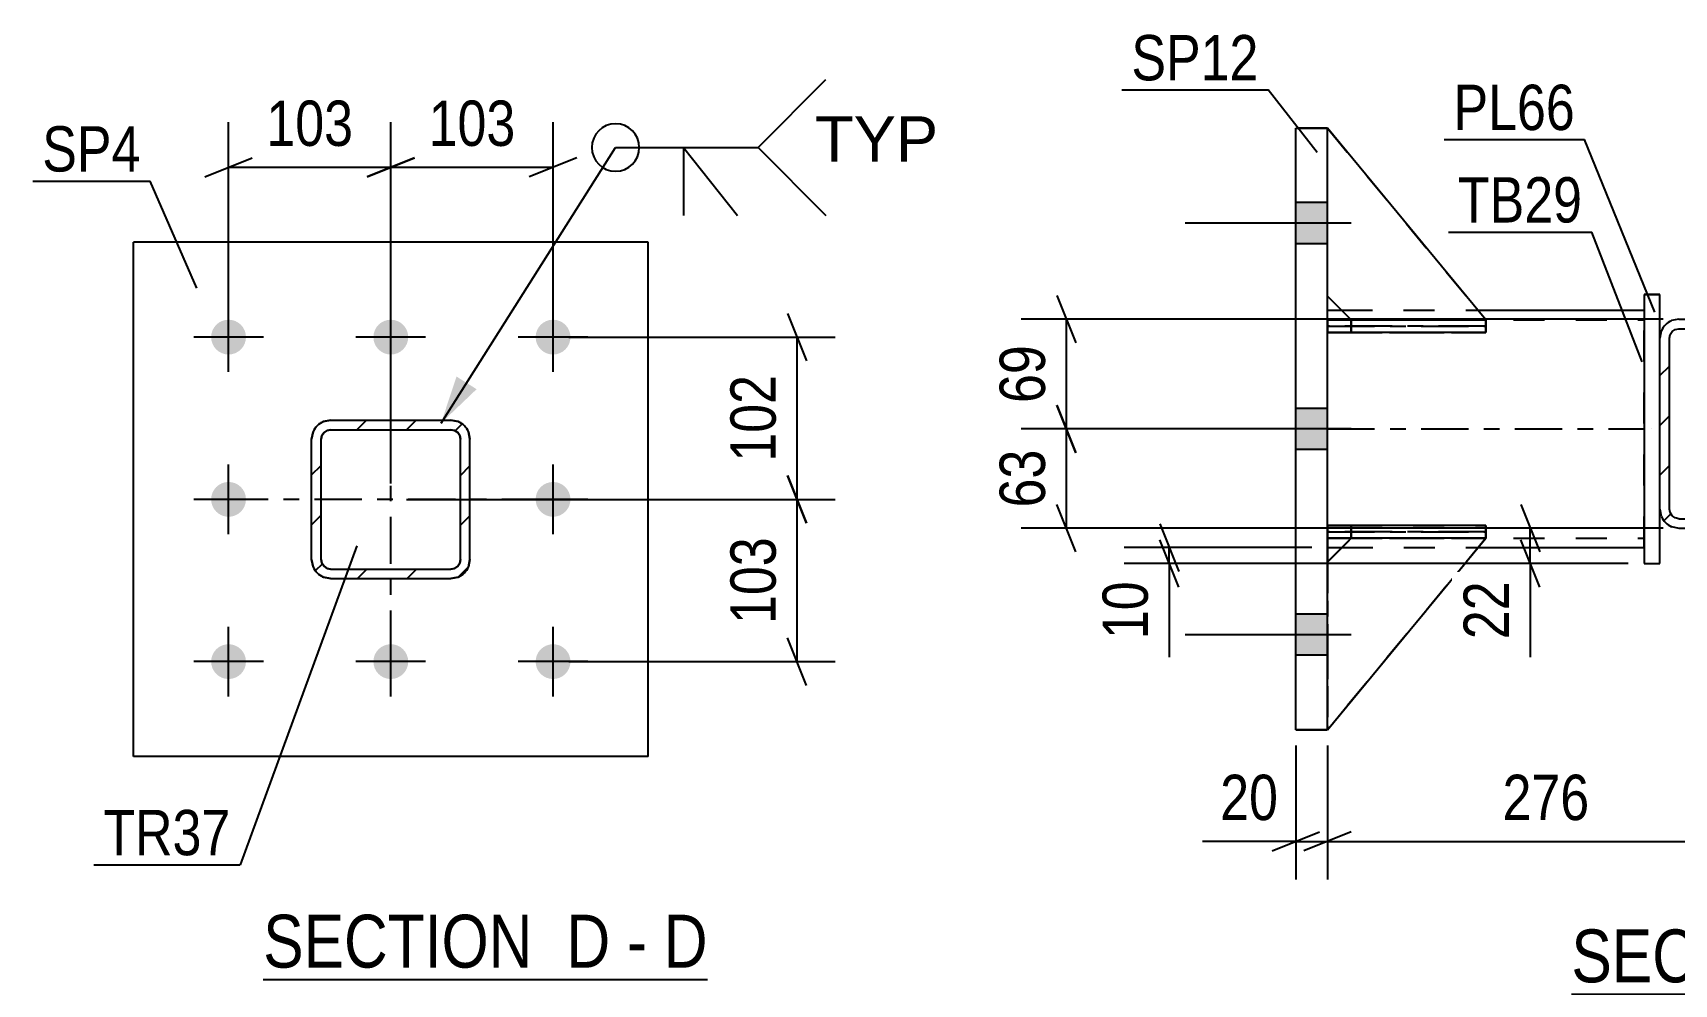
# Model space of a CAD drawing. Header units: millimetres. Extents: x 0 to 841, y 0 to 594.
# Drawn here: x 86.6 to 190.3, y 135 to 195.1 of the extents above; entities that cross this region are included whole.
import ezdxf

# ---------------------------------------------------------------- set-up
doc = ezdxf.new("R2010")
doc.units = ezdxf.units.MM
doc.linetypes.add('DXK_LINE_DOT2', pattern=[3.9198, 1.9599, -1.9599])
doc.linetypes.add('DXK_LINE_DOT3', pattern=[5.9187, 2.979, -0.9799, 0.9799, -0.9799])
doc.styles.add('Arial', font='ARIAL.TTF', dxfattribs={"height": 0.2})
doc.styles.add('Arial Narrow', font='ARIALN.TTF', dxfattribs={"height": 0.2})

# ---------------------------------------------------------------- blocks, each defined once
blk = doc.blocks.new('Unknown-247305070-14 - 6638')
at = {"color": 6, "linetype": 'Continuous'}
blk.add_line((101.17, 135.28), (129.24, 135.28), dxfattribs=at)
at = {"color": 0, "linetype": 'Continuous'}
for points in [[(119.28, 136.03), (119.28, 139.53), (101.17, 139.53), (101.17, 136.03)], [(123.1, 136.03), (123.1, 139.53), (120.33, 139.53), (120.33, 136.03)], [(125.43, 136.03), (125.43, 139.53), (124.15, 139.53), (124.15, 136.03)], [(129.24, 136.03), (129.24, 139.53), (126.48, 139.53), (126.48, 136.03)]]:
    blk.add_wipeout(points, dxfattribs=at)
at = {"color": 7, "linetype": 'Continuous', "style": 'Arial Narrow'}
for s, p in [('SECTION ', (101.17, 136.03)), ('D', (120.33, 136.03)), ('D', (126.48, 136.03)), ('-', (124.15, 136.03))]:
    blk.add_text(s, height=3.34, dxfattribs=at).set_placement(p)
blk = doc.blocks.new('Unknown-247305070-19 - 7066')
at = {"color": 6, "linetype": 'Continuous'}
blk.add_line((183.82, 134.35), (211.47, 134.35), dxfattribs=at)
at = {"color": 0, "linetype": 'Continuous'}
for points in [[(201.93, 135.1), (201.93, 138.6), (183.82, 138.6), (183.82, 135.1)], [(205.53, 135.1), (205.53, 138.6), (202.98, 138.6), (202.98, 135.1)], [(207.86, 135.1), (207.86, 138.6), (206.58, 138.6), (206.58, 135.1)], [(211.47, 135.1), (211.47, 138.6), (208.91, 138.6), (208.91, 135.1)]]:
    blk.add_wipeout(points, dxfattribs=at)
at = {"color": 7, "linetype": 'Continuous', "style": 'Arial Narrow'}
for s, p in [('SECTION ', (183.82, 135.1)), ('E', (202.98, 135.1)), ('E', (208.91, 135.1)), ('-', (206.58, 135.1))]:
    blk.add_text(s, height=3.34, dxfattribs=at).set_placement(p)
blk = doc.blocks.new('Bolt-247305070-6713 - 6638')
at = {"linetype": 'Continuous'}
for points in [[(98.98, 174.76, -1), (98.98, 176.96, -1)], [(109.23, 174.76, -1), (109.23, 176.96, -1)], [(119.48, 174.76, -1), (119.48, 176.96, -1)], [(98.98, 164.51, -1), (98.98, 166.71, -1)], [(119.48, 164.51, -1), (119.48, 166.71, -1)], [(98.98, 154.26, -1), (98.98, 156.46, -1)], [(109.23, 154.26, -1), (109.23, 156.46, -1)], [(119.48, 154.26, -1), (119.48, 156.46, -1)]]:
    blk.add_hatch(color=1, dxfattribs=at).paths.add_polyline_path(points)
at = {"color": 1, "linetype": 'Continuous'}
for p, q in [((98.98, 173.66), (98.98, 178.06)), ((109.23, 173.66), (109.23, 178.06)), ((119.48, 173.66), (119.48, 178.06)), ((101.18, 175.86), (96.78, 175.86)), ((111.43, 175.86), (107.03, 175.86)), ((121.68, 175.86), (117.28, 175.86)), ((98.98, 163.41), (98.98, 167.81)), ((119.48, 163.41), (119.48, 167.81)), ((101.18, 165.61), (96.78, 165.61)), ((121.68, 165.61), (117.28, 165.61)), ((98.98, 153.16), (98.98, 157.56)), ((109.23, 153.16), (109.23, 157.56)), ((119.48, 153.16), (119.48, 157.56)), ((101.18, 155.36), (96.78, 155.36)), ((111.43, 155.36), (107.03, 155.36)), ((121.68, 155.36), (117.28, 155.36))]:
    blk.add_line(p, q, dxfattribs=at)
blk = doc.blocks.new('Part-247305070-6665 - 6638')
at = {"color": 2, "linetype": 'Continuous'}
for p, q in [((125.48, 181.86), (92.98, 181.86)), ((92.98, 149.36), (92.98, 181.86)), ((125.48, 149.36), (125.48, 181.86)), ((125.48, 149.36), (92.98, 149.36))]:
    blk.add_line(p, q, dxfattribs=at)
blk = doc.blocks.new('Part-247305070-6644 - 6638')
at = {"linetype": 'Continuous'}
h = blk.add_hatch(dxfattribs=at)
h.set_pattern_fill('', scale=0.7, style=0, pattern_type=0)
h.set_pattern_definition([(45, (113.4916, 160.6982), (-1.57154, 1.57154), [])])
h.paths.add_polyline_path([(113.03, 160.61), (113.49, 160.7), (113.88, 160.96), (114.14, 161.35), (114.23, 161.81), (114.23, 169.41), (114.14, 169.87), (113.88, 170.26), (113.49, 170.52), (113.03, 170.61), (105.43, 170.61), (104.97, 170.52), (104.58, 170.26), (104.32, 169.87), (104.23, 169.41), (104.23, 161.81), (104.32, 161.35), (104.58, 160.96), (104.97, 160.7), (105.43, 160.61)])
h.paths.add_polyline_path([(105.43, 161.21), (105.2, 161.25), (105.01, 161.38), (104.88, 161.58), (104.83, 161.81), (104.83, 169.41), (104.88, 169.64), (105.01, 169.83), (105.2, 169.96), (105.43, 170.01), (113.03, 170.01), (113.26, 169.96), (113.46, 169.83), (113.59, 169.64), (113.63, 169.41), (113.63, 161.81), (113.59, 161.58), (113.46, 161.38), (113.26, 161.25), (113.03, 161.21)])
at = {"color": 7, "linetype": 'DXK_LINE_DOT3'}
for p, q in [((109.23, 155.61), (109.23, 175.61)), ((119.23, 165.61), (99.23, 165.61))]:
    blk.add_line(p, q, dxfattribs=at)
at = {"color": 7, "linetype": 'DXK_LINE_DOT2'}
for p, q in [((104.97, 170.52), (105.43, 170.61)), ((105.43, 170.61), (113.03, 170.61)), ((113.03, 170.61), (113.49, 170.52)), ((104.23, 169.41), (104.32, 169.87)), ((104.23, 161.81), (104.23, 169.41)), ((104.88, 169.64), (104.83, 169.41)), ((104.83, 161.81), (104.83, 169.41)), ((105.01, 169.83), (104.88, 169.64)), ((105.2, 169.96), (105.01, 169.83)), ((105.43, 170.01), (105.2, 169.96)), ((105.43, 170.01), (113.03, 170.01)), ((113.26, 169.96), (113.03, 170.01)), ((113.46, 169.83), (113.26, 169.96)), ((113.59, 169.64), (113.46, 169.83)), ((113.63, 169.41), (113.59, 169.64)), ((113.63, 161.81), (113.63, 169.41)), ((114.14, 169.87), (114.23, 169.41)), ((114.23, 161.81), (114.23, 169.41)), ((104.32, 161.35), (104.23, 161.81)), ((104.83, 161.81), (104.88, 161.58)), ((113.59, 161.58), (113.63, 161.81)), ((114.23, 161.81), (114.14, 161.35)), ((104.88, 161.58), (105.01, 161.38)), ((105.01, 161.38), (105.2, 161.25)), ((105.2, 161.25), (105.43, 161.21)), ((105.43, 161.21), (113.03, 161.21)), ((113.03, 161.21), (113.26, 161.25)), ((113.26, 161.25), (113.46, 161.38)), ((113.46, 161.38), (113.59, 161.58)), ((105.43, 160.61), (104.97, 160.7)), ((105.43, 160.61), (113.03, 160.61)), ((113.49, 160.7), (113.03, 160.61))]:
    blk.add_line(p, q, dxfattribs=at)
at = {"color": 2, "linetype": 'Continuous'}
for p, q in [((105.43, 170.61), (104.97, 170.52)), ((105.43, 170.61), (113.03, 170.61)), ((113.49, 170.52), (113.03, 170.61)), ((104.32, 169.87), (104.23, 169.41)), ((104.23, 161.81), (104.23, 169.41)), ((104.83, 169.41), (104.88, 169.64)), ((104.83, 161.81), (104.83, 169.41)), ((104.88, 169.64), (105.01, 169.83)), ((105.01, 169.83), (105.2, 169.96)), ((105.2, 169.96), (105.43, 170.01)), ((105.43, 170.01), (113.03, 170.01)), ((113.03, 170.01), (113.26, 169.96)), ((113.26, 169.96), (113.46, 169.83)), ((113.46, 169.83), (113.59, 169.64)), ((113.59, 169.64), (113.63, 169.41)), ((113.63, 161.81), (113.63, 169.41)), ((114.23, 169.41), (114.14, 169.87)), ((114.23, 161.81), (114.23, 169.41)), ((104.23, 161.81), (104.32, 161.35)), ((104.88, 161.58), (104.83, 161.81)), ((113.63, 161.81), (113.59, 161.58)), ((114.14, 161.35), (114.23, 161.81)), ((105.01, 161.38), (104.88, 161.58)), ((105.2, 161.25), (105.01, 161.38)), ((105.43, 161.21), (105.2, 161.25)), ((105.43, 161.21), (113.03, 161.21)), ((113.26, 161.25), (113.03, 161.21)), ((113.46, 161.38), (113.26, 161.25)), ((113.59, 161.58), (113.46, 161.38)), ((104.97, 160.7), (105.43, 160.61)), ((105.43, 160.61), (113.03, 160.61)), ((113.03, 160.61), (113.49, 160.7))]:
    blk.add_line(p, q, dxfattribs=at)
at = {"color": 7, "linetype": 'DXK_LINE_DOT2'}
for centre, start, end in [((105.43, 169.41), 112.5, 157.5), ((113.03, 169.41), 22.5, 67.5), ((105.43, 161.81), 202.5, 247.5), ((113.03, 161.81), 292.5, 337.5)]:
    blk.add_arc(centre, 1.2, start, end, dxfattribs=at)
at = {"color": 2, "linetype": 'Continuous'}
for centre, start, end in [((105.43, 169.41), 112.5, 157.5), ((113.03, 169.41), 22.5, 67.5), ((105.43, 161.81), 202.5, 247.5), ((113.03, 161.81), 292.5, 337.5)]:
    blk.add_arc(centre, 1.2, start, end, dxfattribs=at)
blk = doc.blocks.new('Part-247305070-7136 - 7066')
at = {"color": 2, "linetype": 'Continuous'}
for p, q in [((168.41, 177.56), (169.3, 177.56)), ((177.91, 177.56), (188.41, 177.56)), ((168.41, 162.56), (169.32, 162.56)), ((177.92, 162.56), (188.41, 162.56))]:
    blk.add_line(p, q, dxfattribs=at)
at = {"color": 7, "linetype": 'DXK_LINE_DOT2'}
for p, q in [((168.41, 162.56), (168.41, 177.56)), ((169.3, 177.56), (177.91, 177.56)), ((188.41, 162.56), (188.41, 177.56)), ((168.41, 176.96), (188.41, 176.96)), ((168.41, 163.16), (188.41, 163.16)), ((169.32, 162.56), (177.92, 162.56))]:
    blk.add_line(p, q, dxfattribs=at)
at = {"color": 7, "linetype": 'DXK_LINE_DOT3'}
blk.add_line((168.41, 170.06), (188.41, 170.06), dxfattribs=at)
blk = doc.blocks.new('Part-247305070-7092 - 7066')
at = {"color": 2, "linetype": 'Continuous'}
for p, q in [((168.41, 176.16), (168.41, 176.96)), ((168.41, 176.96), (177.16, 176.96)), ((178.41, 176.96), (178.4, 176.96)), ((178.41, 176.16), (178.41, 176.96)), ((178.41, 176.16), (168.41, 176.16)), ((168.41, 176.16), (168.41, 176.16))]:
    blk.add_line(p, q, dxfattribs=at)
at = {"color": 7, "linetype": 'DXK_LINE_DOT2'}
for p, q in [((169.91, 176.96), (168.41, 176.96)), ((169.91, 176.16), (169.91, 176.96)), ((169.91, 176.96), (178.4, 176.96)), ((168.41, 176.16), (169.91, 176.16)), ((169.91, 176.16), (178.41, 176.16))]:
    blk.add_line(p, q, dxfattribs=at)
blk = doc.blocks.new('Part-247305070-7076 - 7066')
at = {"linetype": 'Continuous'}
h = blk.add_hatch(dxfattribs=at)
h.set_pattern_fill('', scale=0.7, style=0, pattern_type=0)
h.set_pattern_definition([(45, (201.8711, 163.886), (-1.57154, 1.57154), [])])
h.paths.add_polyline_path([(201.41, 163.79), (201.87, 163.89), (202.26, 164.15), (202.52, 164.54), (202.61, 164.99), (202.61, 175.79), (202.52, 176.25), (202.26, 176.64), (201.87, 176.9), (201.41, 176.99), (190.61, 176.99), (190.15, 176.9), (189.76, 176.64), (189.5, 176.25), (189.41, 175.79), (189.41, 164.99), (189.5, 164.54), (189.76, 164.15), (190.15, 163.89), (190.61, 163.79)])
h.paths.add_polyline_path([(190.61, 164.39), (190.38, 164.44), (190.19, 164.57), (190.06, 164.77), (190.01, 164.99), (190.01, 175.79), (190.06, 176.02), (190.19, 176.22), (190.38, 176.35), (190.61, 176.39), (201.41, 176.39), (201.64, 176.35), (201.84, 176.22), (201.97, 176.02), (202.01, 175.79), (202.01, 164.99), (201.97, 164.77), (201.84, 164.57), (201.64, 164.44), (201.41, 164.39)])
blk.add_hatch(color=30, dxfattribs=at).paths.add_polyline_path([(196.01, 170.29, -1), (196.01, 170.49, -1)])
at = {"color": 2, "linetype": 'Continuous'}
for p, q in [((190.61, 176.99), (190.15, 176.9)), ((190.19, 176.22), (190.38, 176.35)), ((190.38, 176.35), (190.61, 176.39)), ((190.61, 176.99), (190.61, 176.99)), ((190.61, 176.99), (201.41, 176.99)), ((190.61, 176.39), (190.61, 176.39)), ((190.61, 176.39), (201.41, 176.39)), ((201.41, 176.99), (201.41, 176.99)), ((201.87, 176.9), (201.41, 176.99)), ((201.41, 176.39), (201.41, 176.39)), ((201.41, 176.39), (201.64, 176.35)), ((201.64, 176.35), (201.84, 176.22)), ((189.5, 176.25), (189.41, 175.79)), ((189.41, 175.79), (189.41, 175.79)), ((189.41, 164.99), (189.41, 175.79)), ((190.01, 175.79), (190.06, 176.02)), ((190.01, 175.79), (190.01, 175.79)), ((190.01, 164.99), (190.01, 175.79)), ((190.06, 176.02), (190.19, 176.22)), ((201.84, 176.22), (201.97, 176.02)), ((201.97, 176.02), (202.01, 175.79)), ((202.01, 175.79), (202.01, 175.79)), ((202.01, 164.99), (202.01, 175.79)), ((202.61, 175.79), (202.52, 176.25)), ((202.61, 175.79), (202.61, 175.79)), ((202.61, 164.99), (202.61, 175.79)), ((189.41, 164.99), (189.41, 164.99)), ((189.41, 164.99), (189.5, 164.54)), ((190.01, 164.99), (190.01, 164.99)), ((190.06, 164.77), (190.01, 164.99)), ((202.01, 164.99), (201.97, 164.77)), ((202.01, 164.99), (202.01, 164.99)), ((202.52, 164.54), (202.61, 164.99)), ((202.61, 164.99), (202.61, 164.99)), ((190.19, 164.57), (190.06, 164.77)), ((190.15, 163.89), (190.61, 163.79)), ((190.38, 164.44), (190.19, 164.57)), ((190.61, 164.39), (190.38, 164.44)), ((190.61, 164.39), (190.61, 164.39)), ((190.61, 164.39), (201.41, 164.39)), ((201.64, 164.44), (201.41, 164.39)), ((201.41, 164.39), (201.41, 164.39)), ((201.41, 163.79), (201.87, 163.89)), ((201.84, 164.57), (201.64, 164.44)), ((201.97, 164.77), (201.84, 164.57)), ((190.61, 163.79), (190.61, 163.79)), ((190.61, 163.79), (201.41, 163.79)), ((201.41, 163.79), (201.41, 163.79))]:
    blk.add_line(p, q, dxfattribs=at)
at = {"color": 7, "linetype": 'DXK_LINE_DOT3'}
blk.add_line((196.01, 170.39), (196.01, 170.39), dxfattribs=at)
at = {"color": 30, "linetype": 'DXK_LINE_DOT3'}
blk.add_line((196.01, 170.39), (196.01, 170.39), dxfattribs=at)
at = {"color": 30, "linetype": 'Continuous'}
blk.add_circle((196.01, 170.39), 0.1, dxfattribs=at)
at = {"color": 2, "linetype": 'Continuous'}
for centre, start, end in [((190.61, 175.79), 112.5, 157.5), ((201.41, 175.79), 22.5, 67.5), ((190.61, 164.99), 202.5, 247.5), ((201.41, 164.99), 292.5, 337.5)]:
    blk.add_arc(centre, 1.2, start, end, dxfattribs=at)
blk = doc.blocks.new('Part-247305070-7161 - 7066')
at = {"color": 2, "linetype": 'Continuous'}
for p, q in [((168.41, 189.06), (168.41, 189.06)), ((168.41, 189.06), (168.41, 189.06)), ((178.41, 176.95), (168.41, 189.06)), ((169.9, 176.96), (168.41, 178.45)), ((177.16, 176.95), (178.41, 176.95)), ((178.41, 176.95), (178.41, 176.95))]:
    blk.add_line(p, q, dxfattribs=at)
at = {"color": 7, "linetype": 'DXK_LINE_DOT2'}
for p, q in [((168.41, 178.45), (168.41, 189.06)), ((168.41, 189.06), (178.41, 176.95)), ((169.91, 176.95), (168.41, 178.45)), ((169.91, 176.95), (169.9, 176.96)), ((178.41, 176.95), (169.91, 176.95)), ((169.91, 176.95), (169.91, 176.95)), ((169.91, 176.95), (177.16, 176.95))]:
    blk.add_line(p, q, dxfattribs=at)
at = {"color": 7, "linetype": 'DXK_LINE_DOT3'}
for p, q in [((168.41, 176.95), (168.41, 189.06)), ((178.41, 176.95), (168.41, 176.95))]:
    blk.add_line(p, q, dxfattribs=at)
blk = doc.blocks.new('Part-247305070-7097 - 7066')
at = {"color": 2, "linetype": 'Continuous'}
for p, q in [((166.41, 189.06), (166.41, 189.06)), ((166.41, 189.06), (168.41, 189.06)), ((166.41, 151.06), (166.41, 189.06)), ((168.41, 189.06), (168.41, 189.06)), ((168.41, 151.06), (168.41, 189.06)), ((168.41, 151.06), (166.41, 151.06))]:
    blk.add_line(p, q, dxfattribs=at)
at = {"color": 7, "linetype": 'DXK_LINE_DOT2'}
for p, q in [((168.41, 189.06), (166.41, 189.06)), ((166.41, 189.06), (166.41, 189.06)), ((168.41, 189.06), (168.41, 189.06)), ((166.41, 151.06), (168.41, 151.06))]:
    blk.add_line(p, q, dxfattribs=at)
blk = doc.blocks.new('Part-247305070-7089 - 7066')
at = {"color": 7, "linetype": 'DXK_LINE_DOT2'}
for p, q in [((168.41, 163.96), (169.91, 163.96)), ((178.41, 163.96), (168.41, 163.96)), ((168.41, 163.96), (168.41, 163.96)), ((168.41, 163.96), (168.41, 163.16)), ((168.41, 163.96), (168.41, 163.16)), ((169.91, 163.96), (178.41, 163.96)), ((169.91, 163.96), (169.91, 163.16)), ((178.41, 163.96), (178.41, 163.16)), ((169.91, 163.16), (168.41, 163.16)), ((168.41, 163.16), (178.41, 163.16)), ((168.41, 163.16), (168.41, 163.16)), ((178.41, 163.16), (169.91, 163.16))]:
    blk.add_line(p, q, dxfattribs=at)
blk = doc.blocks.new('Part-247305070-7090 - 7066')
at = {"color": 7, "linetype": 'DXK_LINE_DOT2'}
for p, q in [((168.41, 176.96), (169.91, 176.96)), ((178.41, 176.96), (168.41, 176.96)), ((168.41, 176.96), (168.41, 176.96)), ((168.41, 176.96), (168.41, 176.16)), ((168.41, 176.96), (168.41, 176.16)), ((169.91, 176.96), (178.41, 176.96)), ((169.91, 176.96), (169.91, 176.16)), ((178.41, 176.96), (178.41, 176.16)), ((169.91, 176.16), (168.41, 176.16)), ((168.41, 176.16), (178.41, 176.16)), ((168.41, 176.16), (168.41, 176.16)), ((178.41, 176.16), (169.91, 176.16))]:
    blk.add_line(p, q, dxfattribs=at)
at = {"color": 7, "linetype": 'DXK_LINE_DOT3'}
for p, q in [((168.41, 176.56), (178.41, 176.56)), ((178.41, 176.56), (168.41, 176.56))]:
    blk.add_line(p, q, dxfattribs=at)
blk = doc.blocks.new('Part-247305070-7091 - 7066')
at = {"color": 2, "linetype": 'Continuous'}
for p, q in [((168.41, 163.16), (168.41, 163.96)), ((178.41, 163.96), (168.41, 163.96)), ((178.41, 163.16), (178.41, 163.96)), ((178.41, 163.16), (168.41, 163.16)), ((168.41, 163.16), (168.41, 163.16))]:
    blk.add_line(p, q, dxfattribs=at)
at = {"color": 7, "linetype": 'DXK_LINE_DOT2'}
for p, q in [((169.91, 163.96), (168.41, 163.96)), ((169.91, 163.16), (169.91, 163.96)), ((178.41, 163.96), (169.91, 163.96)), ((168.41, 163.16), (169.91, 163.16)), ((169.91, 163.16), (178.41, 163.16))]:
    blk.add_line(p, q, dxfattribs=at)
at = {"color": 7, "linetype": 'DXK_LINE_DOT3'}
for p, q in [((168.41, 163.56), (178.41, 163.56)), ((178.41, 163.56), (168.41, 163.56))]:
    blk.add_line(p, q, dxfattribs=at)
blk = doc.blocks.new('Part-247305070-7162 - 7066')
at = {"color": 7, "linetype": 'DXK_LINE_DOT2'}
for p, q in [((168.41, 178.45), (168.41, 189.06)), ((168.41, 189.06), (178.41, 176.95)), ((168.41, 189.06), (178.41, 176.95)), ((169.91, 176.95), (168.41, 178.45)), ((169.91, 176.95), (168.41, 178.45)), ((178.41, 176.95), (169.91, 176.95)), ((169.91, 176.95), (169.91, 176.95)), ((169.91, 176.95), (178.41, 176.95)), ((178.41, 176.95), (178.41, 176.95))]:
    blk.add_line(p, q, dxfattribs=at)
at = {"color": 7, "linetype": 'DXK_LINE_DOT3'}
for p, q in [((168.41, 176.95), (168.41, 189.06)), ((178.41, 176.95), (168.41, 176.95))]:
    blk.add_line(p, q, dxfattribs=at)
blk = doc.blocks.new('Part-247305070-7131 - 7066')
at = {"color": 2, "linetype": 'Continuous'}
for p, q in [((189.41, 178.56), (188.41, 178.56)), ((188.41, 178.56), (188.41, 161.56)), ((189.41, 175.8), (189.41, 178.56)), ((189.41, 161.56), (189.41, 164.99)), ((188.41, 161.56), (189.41, 161.56))]:
    blk.add_line(p, q, dxfattribs=at)
at = {"color": 7, "linetype": 'DXK_LINE_DOT2'}
for p, q in [((188.41, 178.56), (189.41, 178.56)), ((189.41, 164.99), (189.41, 175.8)), ((188.41, 161.56), (189.41, 161.56))]:
    blk.add_line(p, q, dxfattribs=at)
at = {"color": 7, "linetype": 'DXK_LINE_DOT3'}
blk.add_line((188.91, 170.06), (188.91, 170.06), dxfattribs=at)
blk = doc.blocks.new('Part-247305070-7159 - 7066')
at = {"color": 2, "linetype": 'Continuous'}
for p, q in [((169.91, 163.15), (168.41, 161.65)), ((168.41, 151.06), (178.41, 163.15)), ((178.41, 163.15), (169.91, 163.15)), ((169.91, 163.15), (169.91, 163.15)), ((178.41, 163.15), (178.41, 163.15))]:
    blk.add_line(p, q, dxfattribs=at)
at = {"color": 7, "linetype": 'DXK_LINE_DOT2'}
for p, q in [((168.41, 161.65), (169.91, 163.15)), ((168.41, 151.06), (178.41, 163.15)), ((169.91, 163.15), (178.41, 163.15)), ((168.41, 161.65), (168.41, 151.06))]:
    blk.add_line(p, q, dxfattribs=at)
at = {"color": 7, "linetype": 'DXK_LINE_DOT3'}
for p, q in [((178.41, 163.15), (168.41, 163.15)), ((168.41, 163.15), (168.41, 151.06))]:
    blk.add_line(p, q, dxfattribs=at)
blk = doc.blocks.new('Part-247305070-7160 - 7066')
at = {"color": 7, "linetype": 'DXK_LINE_DOT2'}
for p, q in [((169.91, 163.15), (168.41, 161.65)), ((168.41, 151.06), (178.41, 163.15)), ((168.41, 161.65), (169.91, 163.15)), ((178.41, 163.15), (168.41, 151.06)), ((178.41, 163.15), (169.91, 163.15)), ((169.91, 163.15), (169.91, 163.15)), ((169.91, 163.15), (178.41, 163.15)), ((178.41, 163.15), (178.41, 163.15)), ((168.41, 161.65), (168.41, 151.06))]:
    blk.add_line(p, q, dxfattribs=at)
at = {"color": 7, "linetype": 'DXK_LINE_DOT3'}
for p, q in [((178.41, 163.15), (168.41, 163.15)), ((168.41, 163.15), (168.41, 151.06))]:
    blk.add_line(p, q, dxfattribs=at)
blk = doc.blocks.new('Bolt-247305070-7197 - 7066')
at = {"linetype": 'Continuous'}
for points in [[(168.41, 181.76), (168.41, 184.36), (166.41, 184.36), (166.41, 181.76)], [(168.41, 181.76), (168.41, 184.36), (166.41, 184.36), (166.41, 181.76)], [(168.41, 181.76), (168.41, 184.36), (166.41, 184.36), (166.41, 181.76)], [(168.41, 168.76), (168.41, 171.36), (166.41, 171.36), (166.41, 168.76)], [(168.41, 168.76), (168.41, 171.36), (166.41, 171.36), (166.41, 168.76)], [(168.41, 155.76), (168.41, 158.36), (166.41, 158.36), (166.41, 155.76)], [(168.41, 155.76), (168.41, 158.36), (166.41, 158.36), (166.41, 155.76)], [(168.41, 155.76), (168.41, 158.36), (166.41, 158.36), (166.41, 155.76)]]:
    blk.add_hatch(color=1, dxfattribs=at).paths.add_polyline_path(points)
at = {"color": 1, "linetype": 'Continuous'}
for p, q in [((168.41, 184.36), (166.41, 184.36)), ((168.41, 184.36), (166.41, 184.36)), ((168.41, 184.36), (166.41, 184.36)), ((169.91, 183.06), (159.41, 183.06)), ((169.91, 183.06), (159.41, 183.06)), ((169.91, 183.06), (159.41, 183.06)), ((168.41, 181.76), (166.41, 181.76)), ((168.41, 181.76), (166.41, 181.76)), ((168.41, 181.76), (166.41, 181.76)), ((168.41, 171.36), (166.41, 171.36)), ((168.41, 171.36), (166.41, 171.36)), ((169.91, 170.06), (159.41, 170.06)), ((169.91, 170.06), (159.41, 170.06)), ((168.41, 168.76), (166.41, 168.76)), ((168.41, 168.76), (166.41, 168.76)), ((168.41, 158.36), (166.41, 158.36)), ((168.41, 158.36), (166.41, 158.36)), ((168.41, 158.36), (166.41, 158.36)), ((169.91, 157.06), (159.41, 157.06)), ((169.91, 157.06), (159.41, 157.06)), ((169.91, 157.06), (159.41, 157.06)), ((168.41, 155.76), (166.41, 155.76)), ((168.41, 155.76), (166.41, 155.76)), ((168.41, 155.76), (166.41, 155.76))]:
    blk.add_line(p, q, dxfattribs=at)
blk = doc.blocks.new('StraightDimension-247305070-40635 - 6638')
at = {"color": 7, "linetype": 'Continuous'}
for p, q in [((134.3, 177.36), (135.5, 174.36)), ((120.48, 175.86), (137.3, 175.86)), ((134.9, 165.61), (134.9, 175.86)), ((135.5, 164.11), (134.3, 167.11)), ((110.23, 165.61), (137.3, 165.61))]:
    blk.add_line(p, q, dxfattribs=at)
at = {"color": 0}
blk.add_wipeout([(134.15, 174.07), (129.95, 174.07), (129.95, 167.39), (134.15, 167.39)], dxfattribs=at)
at = {"color": 3, "style": 'Arial Narrow'}
blk.add_text('102', height=2.863, rotation=90.0002, dxfattribs=at).set_placement((133.55, 167.99))
blk = doc.blocks.new('StraightDimension-247305070-40636 - 6638')
at = {"color": 7, "linetype": 'Continuous'}
for p, q in [((134.3, 167.11), (135.5, 164.11)), ((110.23, 165.61), (137.3, 165.61)), ((134.9, 155.36), (134.9, 165.61)), ((135.5, 153.86), (134.3, 156.86)), ((120.48, 155.36), (137.3, 155.36))]:
    blk.add_line(p, q, dxfattribs=at)
at = {"color": 0}
blk.add_wipeout([(134.15, 163.82), (129.95, 163.82), (129.95, 157.14), (134.15, 157.14)], dxfattribs=at)
at = {"color": 3, "style": 'Arial Narrow'}
blk.add_text('103', height=2.863, rotation=90.0002, dxfattribs=at).set_placement((133.55, 157.74))
blk = doc.blocks.new('StraightDimension-247305070-40707 - 6638')
at = {"color": 7, "linetype": 'Continuous'}
for p, q in [((109.23, 166.61), (109.23, 189.44)), ((119.48, 176.86), (119.48, 189.44)), ((107.73, 185.99), (110.73, 187.19)), ((120.98, 187.19), (117.98, 185.99)), ((109.23, 186.59), (119.48, 186.59))]:
    blk.add_line(p, q, dxfattribs=at)
at = {"color": 0}
blk.add_wipeout([(117.7, 187.34), (117.7, 191.54), (111.02, 191.54), (111.02, 187.34)], dxfattribs=at)
at = {"color": 3, "style": 'Arial Narrow'}
blk.add_text('103', height=2.863, dxfattribs=at).set_placement((111.62, 187.94))
blk = doc.blocks.new('StraightDimension-247305070-40708 - 6638')
at = {"color": 7, "linetype": 'Continuous'}
for p, q in [((98.98, 176.86), (98.98, 189.44)), ((109.23, 166.61), (109.23, 189.44)), ((97.48, 185.99), (100.48, 187.19)), ((110.73, 187.19), (107.73, 185.99)), ((98.98, 186.59), (109.23, 186.59))]:
    blk.add_line(p, q, dxfattribs=at)
at = {"color": 0}
blk.add_wipeout([(107.45, 187.34), (107.45, 191.54), (100.77, 191.54), (100.77, 187.34)], dxfattribs=at)
at = {"color": 3, "style": 'Arial Narrow'}
blk.add_text('103', height=2.863, dxfattribs=at).set_placement((101.37, 187.94))
blk = doc.blocks.new('StraightDimension-247305070-42896 - 7066')
at = {"color": 7, "linetype": 'Continuous'}
for p, q in [((196.01, 169.39), (196.01, 141.6)), ((168.41, 150.06), (168.41, 141.6)), ((169.91, 144.6), (166.91, 143.4)), ((194.51, 143.4), (197.51, 144.6)), ((168.41, 144), (196.01, 144))]:
    blk.add_line(p, q, dxfattribs=at)
at = {"color": 0}
blk.add_wipeout([(185.55, 144.75), (185.55, 148.95), (178.87, 148.95), (178.87, 144.75)], dxfattribs=at)
at = {"color": 3, "style": 'Arial Narrow'}
blk.add_text('276', height=2.863, dxfattribs=at).set_placement((179.47, 145.35))
blk = doc.blocks.new('StraightDimension-247305070-40877 - 7066')
at = {"color": 7, "linetype": 'Continuous'}
for p, q in [((157.81, 164.06), (159.01, 161.06)), ((159.01, 160.06), (157.81, 163.06)), ((167.41, 162.56), (155.56, 162.56)), ((158.41, 161.56), (158.41, 162.56)), ((187.41, 161.56), (155.56, 161.56)), ((158.41, 161.56), (158.41, 155.65)), ((158.41, 161.56), (158.41, 155.65))]:
    blk.add_line(p, q, dxfattribs=at)
at = {"color": 0}
blk.add_wipeout([(157.66, 161.03), (153.46, 161.03), (153.46, 156.18), (157.66, 156.18)], dxfattribs=at)
at = {"color": 3, "style": 'Arial Narrow'}
blk.add_text('10', height=2.863, rotation=90.0002, dxfattribs=at).set_placement((157.06, 156.78))
blk = doc.blocks.new('StraightDimension-247305070-40835 - 7066')
at = {"color": 7, "linetype": 'Continuous'}
for p, q in [((151.31, 178.49), (152.51, 175.49)), ((189.61, 176.99), (149.06, 176.99)), ((151.91, 170.06), (151.91, 176.99)), ((152.51, 168.56), (151.31, 171.56)), ((160.91, 170.06), (149.06, 170.06))]:
    blk.add_line(p, q, dxfattribs=at)
at = {"color": 0}
blk.add_wipeout([(151.16, 175.95), (146.96, 175.95), (146.96, 171.1), (151.16, 171.1)], dxfattribs=at)
at = {"color": 3, "style": 'Arial Narrow'}
blk.add_text('69', height=2.863, rotation=90.0002, dxfattribs=at).set_placement((150.56, 171.7))
blk = doc.blocks.new('StraightDimension-247305070-40836 - 7066')
at = {"color": 7, "linetype": 'Continuous'}
for p, q in [((151.31, 171.56), (152.51, 168.56)), ((160.91, 170.06), (149.06, 170.06)), ((151.91, 163.79), (151.91, 170.06)), ((152.51, 162.29), (151.31, 165.29)), ((189.61, 163.79), (149.06, 163.79))]:
    blk.add_line(p, q, dxfattribs=at)
at = {"color": 0}
blk.add_wipeout([(151.16, 169.35), (146.96, 169.35), (146.96, 164.5), (151.16, 164.5)], dxfattribs=at)
at = {"color": 3, "style": 'Arial Narrow'}
blk.add_text('63', height=2.863, rotation=90.0002, dxfattribs=at).set_placement((150.56, 165.1))
blk = doc.blocks.new('StraightDimension-247305070-40855 - 7066')
at = {"color": 7, "linetype": 'Continuous'}
for p, q in [((180.62, 165.29), (181.82, 162.29)), ((189.61, 163.79), (178.37, 163.79)), ((181.82, 160.06), (180.62, 163.06)), ((181.22, 161.56), (181.22, 163.79)), ((187.41, 161.56), (178.37, 161.56)), ((181.22, 161.56), (181.22, 155.65)), ((181.22, 161.56), (181.22, 155.65))]:
    blk.add_line(p, q, dxfattribs=at)
at = {"color": 0}
blk.add_wipeout([(180.47, 161.03), (176.27, 161.03), (176.27, 156.18), (180.47, 156.18)], dxfattribs=at)
at = {"color": 3, "style": 'Arial Narrow'}
blk.add_text('22', height=2.863, rotation=90.0002, dxfattribs=at).set_placement((179.87, 156.78))
blk = doc.blocks.new('StraightDimension-247305070-42897 - 7066')
at = {"color": 7, "linetype": 'Continuous'}
for p, q in [((166.41, 150.06), (166.41, 141.6)), ((168.41, 150.06), (168.41, 141.6)), ((164.91, 143.4), (167.91, 144.6)), ((169.91, 144.6), (166.91, 143.4)), ((166.41, 144), (160.51, 144)), ((166.41, 144), (160.51, 144)), ((166.41, 144), (168.41, 144))]:
    blk.add_line(p, q, dxfattribs=at)
at = {"color": 0}
blk.add_wipeout([(165.89, 144.75), (165.89, 148.95), (161.03, 148.95), (161.03, 144.75)], dxfattribs=at)
at = {"color": 3, "style": 'Arial Narrow'}
blk.add_text('20', height=2.863, dxfattribs=at).set_placement((161.63, 145.35))
blk = doc.blocks.new('WeldMark-247305070-20351 - 6638')
at = {"linetype": 'Continuous'}
blk.add_hatch(color=30, dxfattribs=at).paths.add_polyline_path([(114.65, 172.57), (112.41, 170.43), (113.38, 173.37)])
at = {"color": 30, "linetype": 'Continuous'}
for p, q in [((112.41, 170.43), (123.43, 187.84)), ((123.43, 187.84), (132.43, 187.84))]:
    blk.add_line(p, q, dxfattribs=at)
at = {"color": 3, "linetype": 'Continuous'}
for q in [(131.14, 183.55), (127.72, 183.55)]:
    blk.add_line((127.72, 187.84), q, dxfattribs=at)
for start, end in [(90, 270), (270, 90)]:
    blk.add_arc((123.43, 187.84), 1.5, start, end, dxfattribs=at)
at = {"color": 0, "linetype": 'Continuous'}
blk.add_wipeout([(143.81, 186.94), (143.81, 189.94), (136.03, 189.94), (136.03, 186.94)], dxfattribs=at)
blk.add_wipeout([(143.81, 186.94), (143.81, 189.94), (136.03, 189.94), (136.03, 186.94)], dxfattribs=at)
at = {"color": 3, "linetype": 'Continuous'}
for q in [(136.72, 192.13), (136.72, 183.55)]:
    blk.add_line((132.43, 187.84), q, dxfattribs=at)
at = {"color": 3, "linetype": 'Continuous', "style": 'Arial'}
blk.add_text('TYP', height=2.865, dxfattribs=at).set_placement((136.03, 186.94))
blk = doc.blocks.new('Mark-247305070-6640 - 6638')
at = {"color": 30, "linetype": 'Continuous'}
for p in [(107.08, 162.67), (90.47, 142.53)]:
    blk.add_line(p, (99.71, 142.53), dxfattribs=at)
at = {"color": 0}
blk.add_wipeout([(99.11, 143.13), (99.11, 146.13), (91.07, 146.13), (91.07, 143.13)], dxfattribs=at)
blk.add_wipeout([(99.11, 143.13), (99.11, 146.13), (91.07, 146.13), (91.07, 143.13)], dxfattribs=at)
at = {"color": 3, "style": 'Arial Narrow'}
blk.add_text('TR37', height=2.863, dxfattribs=at).set_placement((91.07, 143.13))
blk = doc.blocks.new('Mark-247305070-6661 - 6638')
at = {"color": 30, "linetype": 'Continuous'}
for p in [(86.61, 185.72), (96.97, 178.95)]:
    blk.add_line(p, (94.02, 185.72), dxfattribs=at)
at = {"color": 0}
blk.add_wipeout([(93.42, 186.32), (93.42, 189.32), (87.21, 189.32), (87.21, 186.32)], dxfattribs=at)
blk.add_wipeout([(93.42, 186.32), (93.42, 189.32), (87.21, 189.32), (87.21, 186.32)], dxfattribs=at)
at = {"color": 3, "style": 'Arial Narrow'}
blk.add_text('SP4', height=2.863, dxfattribs=at).set_placement((87.21, 186.32))
blk = doc.blocks.new('Mark-247305070-7093 - 7066')
at = {"color": 30, "linetype": 'Continuous'}
for p in [(155.42, 191.48), (167.76, 187.52)]:
    blk.add_line(p, (164.66, 191.48), dxfattribs=at)
at = {"color": 0}
blk.add_wipeout([(164.06, 192.08), (164.06, 195.08), (156.02, 195.08), (156.02, 192.08)], dxfattribs=at)
blk.add_wipeout([(164.06, 192.08), (164.06, 195.08), (156.02, 195.08), (156.02, 192.08)], dxfattribs=at)
at = {"color": 3, "style": 'Arial Narrow'}
blk.add_text('SP12', height=2.863, dxfattribs=at).set_placement((156.02, 192.08))
blk = doc.blocks.new('Mark-247305070-7127 - 7066')
at = {"color": 30, "linetype": 'Continuous'}
for p in [(175.77, 188.34), (189.09, 177.44)]:
    blk.add_line(p, (184.64, 188.34), dxfattribs=at)
at = {"color": 0}
blk.add_wipeout([(184.04, 188.94), (184.04, 191.94), (176.37, 191.94), (176.37, 188.94)], dxfattribs=at)
blk.add_wipeout([(184.04, 188.94), (184.04, 191.94), (176.37, 191.94), (176.37, 188.94)], dxfattribs=at)
at = {"color": 3, "style": 'Arial Narrow'}
blk.add_text('PL66', height=2.863, dxfattribs=at).set_placement((176.37, 188.94))
blk = doc.blocks.new('Mark-247305070-7132 - 7066')
at = {"color": 30, "linetype": 'Continuous'}
for p in [(176.05, 182.5), (188.28, 174.3)]:
    blk.add_line(p, (185.11, 182.5), dxfattribs=at)
at = {"color": 0}
blk.add_wipeout([(184.51, 183.1), (184.51, 186.1), (176.65, 186.1), (176.65, 183.1)], dxfattribs=at)
blk.add_wipeout([(184.51, 183.1), (184.51, 186.1), (176.65, 186.1), (176.65, 183.1)], dxfattribs=at)
at = {"color": 3, "style": 'Arial Narrow'}
blk.add_text('TB29', height=2.863, dxfattribs=at).set_placement((176.65, 183.1))

msp = doc.modelspace()

# ---------------------------------------------------------------- block references
for name in ['Part-247305070-7097 - 7066', 'Part-247305070-7161 - 7066', 'Part-247305070-7162 - 7066', 'Bolt-247305070-7197 - 7066', 'Part-247305070-6665 - 6638', 'Part-247305070-7131 - 7066', 'Bolt-247305070-6713 - 6638', 'Part-247305070-7136 - 7066', 'Part-247305070-7092 - 7066', 'Part-247305070-7090 - 7066', 'Part-247305070-7076 - 7066', 'Part-247305070-6644 - 6638', 'Part-247305070-7089 - 7066', 'Part-247305070-7091 - 7066', 'Part-247305070-7159 - 7066', 'Part-247305070-7160 - 7066', 'Unknown-247305070-14 - 6638', 'Unknown-247305070-19 - 7066']:
    msp.add_blockref(name, (0, 0))

# ---------------------------------------------------------------- next in the draw order: block references
for name in ['Mark-247305070-7093 - 7066', 'StraightDimension-247305070-40635 - 6638', 'StraightDimension-247305070-42896 - 7066', 'Mark-247305070-6640 - 6638']:
    msp.add_blockref(name, (0, 0))

# ---------------------------------------------------------------- next in the draw order: block references
for name in ['StraightDimension-247305070-40835 - 7066', 'StraightDimension-247305070-40636 - 6638', 'StraightDimension-247305070-40877 - 7066', 'StraightDimension-247305070-42897 - 7066']:
    msp.add_blockref(name, (0, 0))

# ---------------------------------------------------------------- next in the draw order: block references
for name in ['Mark-247305070-7127 - 7066', 'StraightDimension-247305070-40707 - 6638', 'StraightDimension-247305070-40836 - 7066']:
    msp.add_blockref(name, (0, 0))

# ---------------------------------------------------------------- next in the draw order: block references
for name in ['WeldMark-247305070-20351 - 6638', 'StraightDimension-247305070-40708 - 6638', 'Mark-247305070-7132 - 7066', 'StraightDimension-247305070-40855 - 7066']:
    msp.add_blockref(name, (0, 0))

# ---------------------------------------------------------------- next in the draw order: block references
msp.add_blockref('Mark-247305070-6661 - 6638', (0, 0))

doc.saveas('drawing.dxf')
